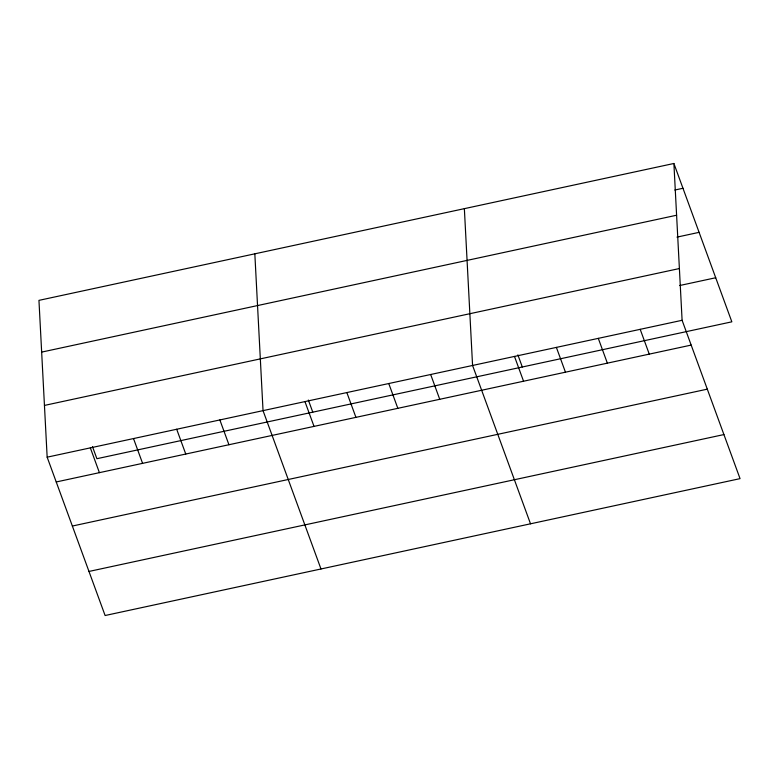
<?xml version="1.0" encoding="UTF-8"?>
<svg xmlns="http://www.w3.org/2000/svg" width="779" height="779" viewBox="0 0 779 779"><rect width="100%" height="100%" fill="white"/><g stroke="black" fill="none" stroke-linecap="round" stroke-linejoin="round"><path stroke-width="1.17" d="M673.893 163.483L38.95 300.363L47.159 457.176L105.107 615.517L740.05 478.637L682.102 320.296L673.893 163.483L731.841 321.824L96.898 458.704L92.458 446.591M674.818 190.037L682.969 188.275M41.657 352.108L676.6 215.228M676.98 237.118L699.094 232.346M44.452 405.421L679.395 268.541M679.629 285.533L715.716 277.752M47.159 457.176L682.102 320.296M56.234 481.967L691.177 345.087M72.359 526.039L707.303 389.159M88.981 571.445L723.925 434.565M640.192 329.322L649.267 354.124M598.291 338.359L607.367 363.16M556.381 347.395L565.457 372.196M517.879 354.883L522.31 366.997M514.481 356.431L523.556 381.223M530.518 523.809L472.571 365.458L464.362 208.655M430.66 374.495L439.736 399.296M388.76 383.531L397.835 408.332M346.85 392.567L355.925 417.359M308.348 400.046L312.778 412.169M304.949 401.594L314.025 426.395M320.987 568.982L263.039 410.63L254.83 253.818M219.863 419.939L228.938 444.741M176.687 429.248L185.762 454.05M133.511 438.558L142.586 463.349M90.335 447.867L99.41 472.658"/></g></svg>
